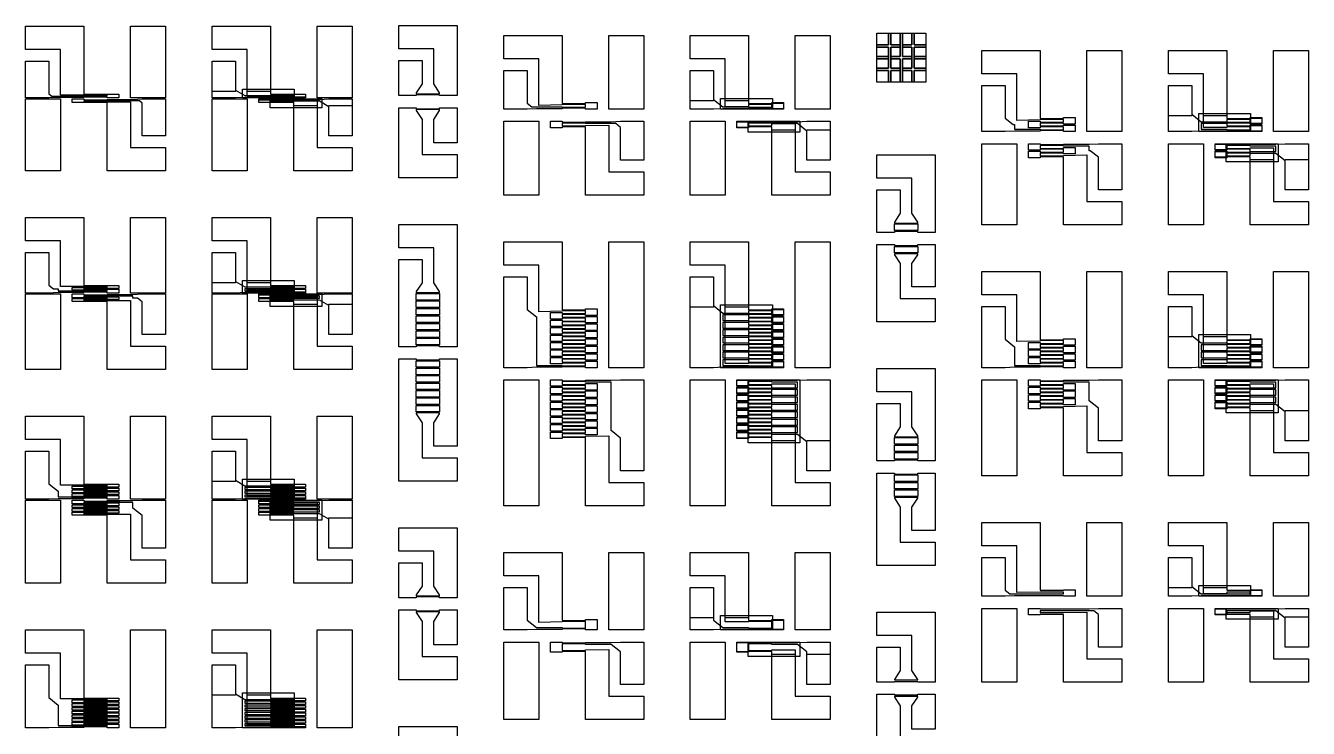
# Model space of a CAD drawing. Extents: x 34075 to 44925, y 3480 to 14722.
# Drawn here: x 39425 to 44925, y 11710 to 14722 of the extents above; entities that cross this region are included whole.
import ezdxf

# ---------------------------------------------------------------- set-up
doc = ezdxf.new("R2010")
doc.units = 0
for name, color, linetype in [('L1D0', 1, 'CONTINUOUS'), ('L2D0', 2, 'CONTINUOUS'), ('L3D0', 3, 'CONTINUOUS')]:
    doc.layers.add(name, color=color, linetype=linetype)

msp = doc.modelspace()

# ---------------------------------------------------------------- linework, layer by layer
at = {"layer": 'L1D0'}
for points in [[(39875, 14412), (39875, 14720), (40025, 14720), (40025, 14412)], [(40577, 14416), (40577, 14420), (40575, 14422), (40575, 14424), (40475, 14424), (40475, 14420), (40375, 14420), (40375, 14620), (40225, 14620), (40225, 14720), (40475, 14720), (40475, 14428), (40625, 14428), (40625, 14416)], [(40675, 14412), (40675, 14720), (40825, 14720), (40825, 14412)], [(43135, 14640), (43135, 14690), (43175, 14690), (43175, 14640)], [(43185, 14640), (43185, 14690), (43225, 14690), (43225, 14640)], [(41925, 14364), (41925, 14680), (42075, 14680), (42075, 14364)], [(42627, 14366), (42627, 14380), (42625, 14382), (42625, 14384), (42525, 14384), (42525, 14374), (42425, 14374), (42425, 14580), (42275, 14580), (42275, 14680), (42525, 14680), (42525, 14388), (42625, 14388), (42625, 14390), (42675, 14390), (42675, 14366)], [(42725, 14364), (42725, 14680), (42875, 14680), (42875, 14364)], [(43075, 14590), (43075, 14630), (43125, 14630), (43125, 14590)], [(43135, 14590), (43135, 14630), (43175, 14630), (43175, 14590)], [(43185, 14590), (43185, 14630), (43225, 14630), (43225, 14590)], [(43235, 14590), (43235, 14630), (43285, 14630), (43285, 14590)], [(43075, 14540), (43075, 14580), (43125, 14580), (43125, 14540)], [(43135, 14540), (43135, 14580), (43175, 14580), (43175, 14540)], [(43185, 14540), (43185, 14580), (43225, 14580), (43225, 14540)], [(43235, 14540), (43235, 14580), (43285, 14580), (43285, 14540)], [(43975, 14268), (43975, 14616), (44125, 14616), (44125, 14268)], [(44677, 14270), (44677, 14284), (44675, 14286), (44675, 14288), (44575, 14288), (44575, 14286), (44475, 14286), (44475, 14516), (44325, 14516), (44325, 14616), (44575, 14616), (44575, 14324), (44675, 14324), (44675, 14326), (44725, 14326), (44725, 14302), (44677, 14302), (44677, 14316), (44675, 14318), (44675, 14320), (44575, 14320), (44575, 14292), (44675, 14292), (44675, 14294), (44725, 14294), (44725, 14270)], [(44775, 14268), (44775, 14616), (44925, 14616), (44925, 14268)], [(40225, 14440), (40225, 14570), (40325, 14570), (40325, 14440)], [(42275, 14400), (42275, 14530), (42375, 14530), (42375, 14400)], [(43135, 14480), (43135, 14530), (43175, 14530), (43175, 14480)], [(43185, 14480), (43185, 14530), (43225, 14530), (43225, 14480)], [(44325, 14336), (44325, 14466), (44425, 14466), (44425, 14336)], [(39425, 14100), (39425, 14408), (39575, 14408), (39575, 14100)], [(40225, 14100), (40225, 14408), (40375, 14408), (40375, 14100)], [(40575, 14100), (40575, 14392), (40425, 14392), (40425, 14404), (40473, 14404), (40473, 14400), (40475, 14398), (40475, 14396), (40575, 14396), (40575, 14400), (40675, 14400), (40675, 14200), (40825, 14200), (40825, 14100)], [(40725, 14250), (40725, 14380), (40825, 14380), (40825, 14250)], [(41475, 13996), (41475, 14312), (41625, 14312), (41625, 13996)], [(42275, 13996), (42275, 14312), (42425, 14312), (42425, 13996)], [(42625, 13996), (42625, 14288), (42525, 14288), (42525, 14286), (42475, 14286), (42475, 14310), (42523, 14310), (42523, 14296), (42525, 14294), (42525, 14292), (42625, 14292), (42625, 14302), (42725, 14302), (42725, 14096), (42875, 14096), (42875, 13996)], [(42775, 14146), (42775, 14276), (42875, 14276), (42875, 14146)], [(43525, 13868), (43525, 14216), (43675, 14216), (43675, 13868)], [(44325, 13868), (44325, 14216), (44475, 14216), (44475, 13868)], [(44675, 13868), (44675, 14160), (44575, 14160), (44575, 14158), (44525, 14158), (44525, 14182), (44573, 14182), (44573, 14168), (44575, 14166), (44575, 14164), (44675, 14164), (44675, 14192), (44575, 14192), (44575, 14190), (44525, 14190), (44525, 14214), (44573, 14214), (44573, 14200), (44575, 14198), (44575, 14196), (44675, 14196), (44675, 14198), (44775, 14198), (44775, 13968), (44925, 13968), (44925, 13868)], [(44825, 14018), (44825, 14148), (44925, 14148), (44925, 14018)], [(39875, 13576), (39875, 13900), (40025, 13900), (40025, 13576)], [(40577, 13580), (40577, 13584), (40575, 13586), (40575, 13588), (40375, 13588), (40375, 13800), (40225, 13800), (40225, 13900), (40475, 13900), (40475, 13608), (40625, 13608), (40625, 13596), (40577, 13596), (40577, 13600), (40575, 13602), (40575, 13604), (40475, 13604), (40475, 13592), (40625, 13592), (40625, 13580)], [(40675, 13576), (40675, 13900), (40825, 13900), (40825, 13576)], [(40225, 13620), (40225, 13750), (40325, 13750), (40325, 13620)], [(41925, 13256), (41925, 13796), (42075, 13796), (42075, 13256)], [(42627, 13258), (42627, 13272), (42625, 13274), (42625, 13276), (42525, 13276), (42525, 13274), (42425, 13274), (42425, 13696), (42275, 13696), (42275, 13796), (42525, 13796), (42525, 13504), (42625, 13504), (42625, 13506), (42675, 13506), (42675, 13482), (42627, 13482), (42627, 13496), (42625, 13498), (42625, 13500), (42525, 13500), (42525, 13472), (42625, 13472), (42625, 13474), (42675, 13474), (42675, 13450), (42627, 13450), (42627, 13464), (42625, 13466), (42625, 13468), (42525, 13468), (42525, 13440), (42625, 13440), (42625, 13442), (42675, 13442), (42675, 13418), (42627, 13418), (42627, 13432), (42625, 13434), (42625, 13436), (42525, 13436), (42525, 13408), (42625, 13408), (42625, 13410), (42675, 13410), (42675, 13386), (42627, 13386), (42627, 13400), (42625, 13402), (42625, 13404), (42525, 13404), (42525, 13376), (42625, 13376), (42625, 13378), (42675, 13378), (42675, 13354), (42627, 13354), (42627, 13368), (42625, 13370), (42625, 13372), (42525, 13372), (42525, 13344), (42625, 13344), (42625, 13346), (42675, 13346), (42675, 13322), (42627, 13322), (42627, 13336), (42625, 13338), (42625, 13340), (42525, 13340), (42525, 13312), (42625, 13312), (42625, 13314), (42675, 13314), (42675, 13290), (42627, 13290), (42627, 13304), (42625, 13306), (42625, 13308), (42525, 13308), (42525, 13280), (42625, 13280), (42625, 13282), (42675, 13282), (42675, 13258)], [(42725, 13256), (42725, 13796), (42875, 13796), (42875, 13256)], [(42275, 13516), (42275, 13646), (42375, 13646), (42375, 13516)], [(43975, 13256), (43975, 13668), (44125, 13668), (44125, 13256)], [(44677, 13258), (44677, 13272), (44675, 13274), (44675, 13276), (44575, 13276), (44575, 13274), (44475, 13274), (44475, 13568), (44325, 13568), (44325, 13668), (44575, 13668), (44575, 13376), (44675, 13376), (44675, 13378), (44725, 13378), (44725, 13354), (44677, 13354), (44677, 13368), (44675, 13370), (44675, 13372), (44575, 13372), (44575, 13344), (44675, 13344), (44675, 13346), (44725, 13346), (44725, 13322), (44677, 13322), (44677, 13336), (44675, 13338), (44675, 13340), (44575, 13340), (44575, 13312), (44675, 13312), (44675, 13314), (44725, 13314), (44725, 13290), (44677, 13290), (44677, 13304), (44675, 13306), (44675, 13308), (44575, 13308), (44575, 13280), (44675, 13280), (44675, 13282), (44725, 13282), (44725, 13258)], [(44775, 13256), (44775, 13668), (44925, 13668), (44925, 13256)], [(39425, 13248), (39425, 13572), (39575, 13572), (39575, 13248)], [(40225, 13248), (40225, 13572), (40375, 13572), (40375, 13248)], [(40575, 13248), (40575, 13540), (40425, 13540), (40425, 13552), (40473, 13552), (40473, 13548), (40475, 13546), (40475, 13544), (40575, 13544), (40575, 13556), (40425, 13556), (40425, 13568), (40473, 13568), (40473, 13564), (40475, 13562), (40475, 13560), (40675, 13560), (40675, 13348), (40825, 13348), (40825, 13248)], [(40725, 13398), (40725, 13528), (40825, 13528), (40825, 13398)], [(44325, 13388), (44325, 13518), (44425, 13518), (44425, 13388)], [(41475, 12664), (41475, 13204), (41625, 13204), (41625, 12664)], [(42275, 12664), (42275, 13204), (42425, 13204), (42425, 12664)], [(42625, 12664), (42625, 12956), (42525, 12956), (42525, 12954), (42475, 12954), (42475, 12978), (42523, 12978), (42523, 12964), (42525, 12962), (42525, 12960), (42625, 12960), (42625, 12988), (42525, 12988), (42525, 12986), (42475, 12986), (42475, 13010), (42523, 13010), (42523, 12996), (42525, 12994), (42525, 12992), (42625, 12992), (42625, 13020), (42525, 13020), (42525, 13018), (42475, 13018), (42475, 13042), (42523, 13042), (42523, 13028), (42525, 13026), (42525, 13024), (42625, 13024), (42625, 13052), (42525, 13052), (42525, 13050), (42475, 13050), (42475, 13074), (42523, 13074), (42523, 13060), (42525, 13058), (42525, 13056), (42625, 13056), (42625, 13084), (42525, 13084), (42525, 13082), (42475, 13082), (42475, 13106), (42523, 13106), (42523, 13092), (42525, 13090), (42525, 13088), (42625, 13088), (42625, 13116), (42525, 13116), (42525, 13114), (42475, 13114), (42475, 13138), (42523, 13138), (42523, 13124), (42525, 13122), (42525, 13120), (42625, 13120), (42625, 13148), (42525, 13148), (42525, 13146), (42475, 13146), (42475, 13170), (42523, 13170), (42523, 13156), (42525, 13154), (42525, 13152), (42625, 13152), (42625, 13180), (42525, 13180), (42525, 13178), (42475, 13178), (42475, 13202), (42523, 13202), (42523, 13188), (42525, 13186), (42525, 13184), (42625, 13184), (42625, 13186), (42725, 13186), (42725, 12764), (42875, 12764), (42875, 12664)], [(43525, 12792), (43525, 13204), (43675, 13204), (43675, 12792)], [(44325, 12792), (44325, 13204), (44475, 13204), (44475, 12792)], [(44675, 12792), (44675, 13084), (44575, 13084), (44575, 13082), (44525, 13082), (44525, 13106), (44573, 13106), (44573, 13092), (44575, 13090), (44575, 13088), (44675, 13088), (44675, 13116), (44575, 13116), (44575, 13114), (44525, 13114), (44525, 13138), (44573, 13138), (44573, 13124), (44575, 13122), (44575, 13120), (44675, 13120), (44675, 13148), (44575, 13148), (44575, 13146), (44525, 13146), (44525, 13170), (44573, 13170), (44573, 13156), (44575, 13154), (44575, 13152), (44675, 13152), (44675, 13180), (44575, 13180), (44575, 13178), (44525, 13178), (44525, 13202), (44573, 13202), (44573, 13188), (44575, 13186), (44575, 13184), (44675, 13184), (44675, 13186), (44775, 13186), (44775, 12892), (44925, 12892), (44925, 12792)], [(39875, 12692), (39875, 13048), (40025, 13048), (40025, 12692)], [(40577, 12696), (40577, 12700), (40575, 12702), (40575, 12704), (40375, 12704), (40375, 12948), (40225, 12948), (40225, 13048), (40475, 13048), (40475, 12756), (40625, 12756), (40625, 12744), (40577, 12744), (40577, 12748), (40575, 12750), (40575, 12752), (40475, 12752), (40475, 12740), (40625, 12740), (40625, 12728), (40577, 12728), (40577, 12732), (40575, 12734), (40575, 12736), (40475, 12736), (40475, 12724), (40625, 12724), (40625, 12712), (40577, 12712), (40577, 12716), (40575, 12718), (40575, 12720), (40475, 12720), (40475, 12708), (40625, 12708), (40625, 12696)], [(40675, 12692), (40675, 13048), (40825, 13048), (40825, 12692)], [(44825, 12942), (44825, 13072), (44925, 13072), (44925, 12942)], [(42775, 12814), (42775, 12944), (42875, 12944), (42875, 12814)], [(40225, 12768), (40225, 12898), (40325, 12898), (40325, 12768)], [(39425, 12332), (39425, 12688), (39575, 12688), (39575, 12332)], [(40225, 12332), (40225, 12688), (40375, 12688), (40375, 12332)], [(40575, 12332), (40575, 12624), (40425, 12624), (40425, 12636), (40473, 12636), (40473, 12632), (40475, 12630), (40475, 12628), (40575, 12628), (40575, 12640), (40425, 12640), (40425, 12652), (40473, 12652), (40473, 12648), (40475, 12646), (40475, 12644), (40575, 12644), (40575, 12656), (40425, 12656), (40425, 12668), (40473, 12668), (40473, 12664), (40475, 12662), (40475, 12660), (40575, 12660), (40575, 12672), (40425, 12672), (40425, 12684), (40473, 12684), (40473, 12680), (40475, 12678), (40475, 12676), (40675, 12676), (40675, 12432), (40825, 12432), (40825, 12332)], [(40725, 12482), (40725, 12612), (40825, 12612), (40825, 12482)], [(43975, 12276), (43975, 12592), (44125, 12592), (44125, 12276)], [(44677, 12278), (44677, 12292), (44675, 12294), (44575, 12294), (44575, 12286), (44475, 12286), (44475, 12492), (44325, 12492), (44325, 12592), (44575, 12592), (44575, 12302), (44725, 12302), (44725, 12278)], [(44775, 12276), (44775, 12592), (44925, 12592), (44925, 12276)], [(41925, 12132), (41925, 12464), (42075, 12464), (42075, 12132)], [(42627, 12134), (42627, 12164), (42625, 12166), (42625, 12168), (42525, 12168), (42525, 12166), (42425, 12166), (42425, 12364), (42275, 12364), (42275, 12464), (42525, 12464), (42525, 12172), (42625, 12172), (42625, 12174), (42675, 12174), (42675, 12134)], [(42725, 12132), (42725, 12464), (42875, 12464), (42875, 12132)], [(44325, 12312), (44325, 12442), (44425, 12442), (44425, 12312)], [(42275, 12184), (42275, 12314), (42375, 12314), (42375, 12184)], [(43525, 11908), (43525, 12224), (43675, 12224), (43675, 11908)], [(44325, 11908), (44325, 12224), (44475, 12224), (44475, 11908)], [(44675, 11908), (44675, 12198), (44525, 12198), (44525, 12222), (44573, 12222), (44573, 12208), (44575, 12206), (44675, 12206), (44675, 12214), (44775, 12214), (44775, 12008), (44925, 12008), (44925, 11908)], [(44825, 12058), (44825, 12188), (44925, 12188), (44925, 12058)], [(39875, 11712), (39875, 12132), (40025, 12132), (40025, 11712)], [(40577, 11716), (40577, 11720), (40575, 11722), (40575, 11724), (40375, 11724), (40375, 12032), (40225, 12032), (40225, 12132), (40475, 12132), (40475, 11840), (40625, 11840), (40625, 11828), (40577, 11828), (40577, 11832), (40575, 11834), (40575, 11836), (40475, 11836), (40475, 11824), (40625, 11824), (40625, 11812), (40577, 11812), (40577, 11816), (40575, 11818), (40575, 11820), (40475, 11820), (40475, 11808), (40625, 11808), (40625, 11796), (40577, 11796), (40577, 11800), (40575, 11802), (40575, 11804), (40475, 11804), (40475, 11792), (40625, 11792), (40625, 11780), (40577, 11780), (40577, 11784), (40575, 11786), (40575, 11788), (40475, 11788), (40475, 11776), (40625, 11776), (40625, 11764), (40577, 11764), (40577, 11768), (40575, 11770), (40575, 11772), (40475, 11772), (40475, 11760), (40625, 11760), (40625, 11748), (40577, 11748), (40577, 11752), (40575, 11754), (40575, 11756), (40475, 11756), (40475, 11744), (40625, 11744), (40625, 11732), (40577, 11732), (40577, 11736), (40575, 11738), (40575, 11740), (40475, 11740), (40475, 11728), (40625, 11728), (40625, 11716)], [(40675, 11712), (40675, 12132), (40825, 12132), (40825, 11712)], [(41475, 11748), (41475, 12080), (41625, 12080), (41625, 11748)], [(42275, 11748), (42275, 12080), (42425, 12080), (42425, 11748)], [(42625, 11748), (42625, 12040), (42525, 12040), (42525, 12038), (42475, 12038), (42475, 12078), (42523, 12078), (42523, 12048), (42525, 12046), (42525, 12044), (42625, 12044), (42625, 12046), (42725, 12046), (42725, 11848), (42875, 11848), (42875, 11748)], [(42775, 11898), (42775, 12028), (42875, 12028), (42875, 11898)], [(40225, 11852), (40225, 11982), (40325, 11982), (40325, 11852)]]:
    msp.add_lwpolyline(points, close=True, dxfattribs=at)
at = {"layer": 'L2D0'}
for points in [[(43075, 14640), (43075, 14690), (43125, 14690), (43125, 14640)], [(43175, 14480), (43175, 14580), (43135, 14580), (43135, 14590), (43175, 14590), (43175, 14690), (43185, 14690), (43185, 14590), (43225, 14590), (43225, 14580), (43185, 14580), (43185, 14480)], [(43235, 14640), (43235, 14690), (43285, 14690), (43285, 14640)], [(43075, 14580), (43075, 14590), (43125, 14590), (43125, 14580)], [(43235, 14580), (43235, 14590), (43285, 14590), (43285, 14580)], [(43075, 14480), (43075, 14530), (43125, 14530), (43125, 14480)], [(43235, 14480), (43235, 14530), (43285, 14530), (43285, 14480)], [(40355, 14412), (40355, 14450), (40577, 14450), (40577, 14412)], [(42405, 14364), (42405, 14410), (42627, 14410), (42627, 14364)], [(40473, 14370), (40473, 14408), (40695, 14408), (40695, 14370)], [(42523, 14266), (42523, 14312), (42745, 14312), (42745, 14266)], [(44455, 14268), (44455, 14346), (44677, 14346), (44677, 14268)], [(44573, 14138), (44573, 14216), (44795, 14216), (44795, 14138)], [(40355, 13576), (40355, 13630), (40577, 13630), (40577, 13576)], [(40473, 13518), (40473, 13572), (40695, 13572), (40695, 13518)], [(42405, 13256), (42405, 13526), (42627, 13526), (42627, 13256)], [(44455, 13256), (44455, 13398), (44677, 13398), (44677, 13256)], [(42523, 12934), (42523, 13204), (42745, 13204), (42745, 12934)], [(44573, 13062), (44573, 13204), (44795, 13204), (44795, 13062)], [(40355, 12692), (40355, 12778), (40577, 12778), (40577, 12692)], [(40473, 12602), (40473, 12688), (40695, 12688), (40695, 12602)], [(44455, 12276), (44455, 12322), (44677, 12322), (44677, 12276)], [(44573, 12178), (44573, 12224), (44795, 12224), (44795, 12178)], [(42405, 12132), (42405, 12194), (42627, 12194), (42627, 12132)], [(42523, 12018), (42523, 12080), (42745, 12080), (42745, 12018)], [(40355, 11712), (40355, 11862), (40577, 11862), (40577, 11712)]]:
    msp.add_lwpolyline(points, close=True, dxfattribs=at)
at = {"layer": 'L3D0'}
for points in [[(39425, 14412), (39425, 14570), (39525, 14570), (39525, 14430), (39537.5, 14420), (39775, 14420), (39775, 14424), (39575, 14424), (39575, 14620), (39425, 14620), (39425, 14720), (39675, 14720), (39675, 14428), (39825, 14428), (39825, 14412), (39775, 14412), (39775, 14416), (39675, 14416), (39675, 14414), (39565, 14414), (39525, 14412)], [(39875, 14412), (39875, 14720), (40025, 14720), (40025, 14412)], [(40375, 14440), (40375, 14620), (40225, 14620), (40225, 14720), (40475, 14720), (40475, 14440)], [(40675, 14412), (40675, 14720), (40825, 14720), (40825, 14412)], [(41025, 14422), (41025, 14572), (41125, 14572), (41125, 14472), (41100, 14434), (41100, 14430), (41200, 14430), (41200, 14434), (41175, 14472), (41175, 14622), (41025, 14622), (41025, 14722), (41275, 14722), (41275, 14422), (41200, 14422), (41200, 14426), (41100, 14426), (41100, 14422)], [(43125, 14480), (43125, 14530), (43075, 14530), (43075, 14540), (43125, 14540), (43125, 14630), (43075, 14630), (43075, 14640), (43125, 14640), (43125, 14690), (43135, 14690), (43135, 14640), (43175, 14640), (43175, 14630), (43135, 14630), (43135, 14540), (43175, 14540), (43175, 14530), (43135, 14530), (43135, 14480)], [(43225, 14480), (43225, 14530), (43185, 14530), (43185, 14540), (43225, 14540), (43225, 14630), (43185, 14630), (43185, 14640), (43225, 14640), (43225, 14690), (43235, 14690), (43235, 14640), (43285, 14640), (43285, 14630), (43235, 14630), (43235, 14540), (43285, 14540), (43285, 14530), (43235, 14530), (43235, 14480)], [(41475, 14364), (41475, 14530), (41575, 14530), (41575, 14390), (41595, 14374), (41725, 14374), (41725, 14372), (41825, 14372), (41825, 14384), (41725, 14384), (41725, 14382), (41625, 14380), (41625, 14580), (41475, 14580), (41475, 14680), (41725, 14680), (41725, 14388), (41825, 14388), (41825, 14392), (41875, 14392), (41875, 14364), (41825, 14364), (41825, 14368), (41725, 14368), (41725, 14366), (41615, 14366), (41575, 14364)], [(41925, 14364), (41925, 14680), (42075, 14680), (42075, 14364)], [(42425, 14400), (42425, 14580), (42275, 14580), (42275, 14680), (42525, 14680), (42525, 14400)], [(42725, 14364), (42725, 14680), (42875, 14680), (42875, 14364)], [(43525, 14268), (43525, 14466), (43625, 14466), (43625, 14326), (43660, 14298), (43665, 14298), (43665, 14278), (43775, 14278), (43775, 14276), (43875, 14276), (43875, 14288), (43775, 14288), (43775, 14284), (43725, 14284), (43725, 14312), (43775, 14312), (43775, 14308), (43875, 14308), (43875, 14320), (43775, 14320), (43775, 14318), (43675, 14316), (43675, 14516), (43525, 14516), (43525, 14616), (43775, 14616), (43775, 14324), (43875, 14324), (43875, 14328), (43925, 14328), (43925, 14300), (43875, 14300), (43875, 14304), (43775, 14304), (43775, 14292), (43875, 14292), (43875, 14296), (43925, 14296), (43925, 14268), (43875, 14268), (43875, 14272), (43775, 14272), (43775, 14270), (43665, 14270), (43625, 14268)], [(43975, 14268), (43975, 14616), (44125, 14616), (44125, 14268)], [(44475, 14336), (44475, 14516), (44325, 14516), (44325, 14616), (44575, 14616), (44575, 14336)], [(44775, 14268), (44775, 14616), (44925, 14616), (44925, 14268)], [(40225, 14412), (40225, 14570), (40325, 14570), (40325, 14446), (40365, 14422), (40475, 14422), (40475, 14420), (40575, 14420), (40575, 14428), (40625, 14428), (40625, 14412), (40575, 14412), (40575, 14416), (40475, 14416), (40475, 14414), (40365, 14414), (40325, 14412)], [(42275, 14364), (42275, 14530), (42375, 14530), (42375, 14406), (42415, 14374), (42525, 14374), (42525, 14372), (42625, 14372), (42625, 14392), (42675, 14392), (42675, 14364), (42625, 14364), (42625, 14368), (42525, 14368), (42525, 14366), (42415, 14366), (42375, 14364)], [(44325, 14268), (44325, 14466), (44425, 14466), (44425, 14342), (44465, 14310), (44575, 14310), (44575, 14308), (44675, 14308), (44675, 14328), (44725, 14328), (44725, 14300), (44675, 14300), (44675, 14304), (44575, 14304), (44575, 14302), (44465, 14302), (44465, 14278), (44575, 14278), (44575, 14276), (44675, 14276), (44675, 14296), (44725, 14296), (44725, 14268), (44675, 14268), (44675, 14272), (44575, 14272), (44575, 14270), (44465, 14270), (44425, 14268)], [(39425, 14100), (39425, 14408), (39575, 14408), (39575, 14100)], [(39775, 14100), (39775, 14392), (39625, 14392), (39625, 14408), (39675, 14408), (39675, 14404), (39775, 14404), (39775, 14406), (39885, 14406), (39925, 14408), (40025, 14408), (40025, 14250), (39925, 14250), (39925, 14390), (39912.5, 14400), (39675, 14400), (39675, 14396), (39875, 14396), (39875, 14200), (40025, 14200), (40025, 14100)], [(40225, 14100), (40225, 14408), (40375, 14408), (40375, 14100)], [(40725, 14250), (40725, 14374), (40685, 14398), (40575, 14398), (40575, 14400), (40475, 14400), (40475, 14392), (40425, 14392), (40425, 14408), (40475, 14408), (40475, 14404), (40575, 14404), (40575, 14406), (40685, 14406), (40725, 14408), (40825, 14408), (40825, 14250)], [(40575, 14100), (40575, 14380), (40675, 14380), (40675, 14200), (40825, 14200), (40825, 14100)], [(41025, 14070), (41025, 14370), (41100, 14370), (41100, 14366), (41200, 14366), (41200, 14370), (41275, 14370), (41275, 14220), (41175, 14220), (41175, 14320), (41200, 14358), (41200, 14362), (41100, 14362), (41100, 14358), (41125, 14320), (41125, 14170), (41275, 14170), (41275, 14070)], [(41475, 13996), (41475, 14312), (41625, 14312), (41625, 13996)], [(41825, 13996), (41825, 14288), (41725, 14288), (41725, 14284), (41675, 14284), (41675, 14312), (41725, 14312), (41725, 14308), (41825, 14308), (41825, 14310), (41935, 14310), (41975, 14312), (42075, 14312), (42075, 14146), (41975, 14146), (41975, 14286), (41955, 14302), (41825, 14302), (41825, 14304), (41725, 14304), (41725, 14292), (41825, 14292), (41825, 14294), (41925, 14296), (41925, 14096), (42075, 14096), (42075, 13996)], [(42275, 13996), (42275, 14312), (42425, 14312), (42425, 13996)], [(42775, 14146), (42775, 14270), (42735, 14302), (42625, 14302), (42625, 14304), (42525, 14304), (42525, 14284), (42475, 14284), (42475, 14312), (42525, 14312), (42525, 14308), (42625, 14308), (42625, 14310), (42735, 14310), (42775, 14312), (42875, 14312), (42875, 14146)], [(42625, 13996), (42625, 14276), (42725, 14276), (42725, 14096), (42875, 14096), (42875, 13996)], [(43525, 13868), (43525, 14216), (43675, 14216), (43675, 13868)], [(43875, 13868), (43875, 14160), (43775, 14160), (43775, 14156), (43725, 14156), (43725, 14184), (43775, 14184), (43775, 14180), (43875, 14180), (43875, 14192), (43775, 14192), (43775, 14188), (43725, 14188), (43725, 14216), (43775, 14216), (43775, 14212), (43875, 14212), (43875, 14214), (43985, 14214), (44025, 14216), (44125, 14216), (44125, 14018), (44025, 14018), (44025, 14158), (43990, 14186), (43985, 14186), (43985, 14206), (43875, 14206), (43875, 14208), (43775, 14208), (43775, 14196), (43875, 14196), (43875, 14200), (43925, 14200), (43925, 14172), (43875, 14172), (43875, 14176), (43775, 14176), (43775, 14164), (43875, 14164), (43875, 14166), (43975, 14168), (43975, 13968), (44125, 13968), (44125, 13868)], [(44325, 13868), (44325, 14216), (44475, 14216), (44475, 13868)], [(44825, 14018), (44825, 14142), (44785, 14174), (44675, 14174), (44675, 14176), (44575, 14176), (44575, 14156), (44525, 14156), (44525, 14184), (44575, 14184), (44575, 14180), (44675, 14180), (44675, 14182), (44785, 14182), (44785, 14206), (44675, 14206), (44675, 14208), (44575, 14208), (44575, 14188), (44525, 14188), (44525, 14216), (44575, 14216), (44575, 14212), (44675, 14212), (44675, 14214), (44785, 14214), (44825, 14216), (44925, 14216), (44925, 14018)], [(43075, 13836), (43075, 14018), (43175, 14018), (43175, 13918), (43150, 13880), (43150, 13876), (43250, 13876), (43250, 13880), (43225, 13918), (43225, 14068), (43075, 14068), (43075, 14168), (43325, 14168), (43325, 13836), (43250, 13836), (43250, 13840), (43150, 13840), (43150, 13836)], [(44675, 13868), (44675, 14148), (44775, 14148), (44775, 13968), (44925, 13968), (44925, 13868)], [(39425, 13576), (39425, 13750), (39525, 13750), (39525, 13610), (39545, 13594), (39565, 13594), (39565, 13586), (39621, 13586), (39621, 13584), (39775, 13584), (39775, 13588), (39625, 13588), (39625, 13600), (39775, 13600), (39775, 13604), (39575, 13604), (39575, 13800), (39425, 13800), (39425, 13900), (39675, 13900), (39675, 13608), (39825, 13608), (39825, 13596), (39675, 13596), (39675, 13592), (39825, 13592), (39825, 13576), (39775, 13576), (39775, 13580), (39675, 13580), (39675, 13578), (39565, 13578), (39525, 13576)], [(39875, 13576), (39875, 13900), (40025, 13900), (40025, 13576)], [(40375, 13620), (40375, 13800), (40225, 13800), (40225, 13900), (40475, 13900), (40475, 13620)], [(40675, 13576), (40675, 13900), (40825, 13900), (40825, 13576)], [(41025, 13346), (41025, 13720), (41125, 13720), (41125, 13620), (41100, 13582), (41100, 13578), (41200, 13578), (41200, 13582), (41175, 13620), (41175, 13770), (41025, 13770), (41025, 13870), (41275, 13870), (41275, 13346), (41200, 13346), (41200, 13350), (41100, 13350), (41100, 13346)], [(43150, 13844), (43150, 13872), (43250, 13872), (43250, 13844)], [(40225, 13576), (40225, 13750), (40325, 13750), (40325, 13626), (40365, 13602), (40475, 13602), (40475, 13600), (40575, 13600), (40575, 13608), (40625, 13608), (40625, 13596), (40475, 13596), (40475, 13594), (40365, 13594), (40365, 13586), (40475, 13586), (40475, 13584), (40575, 13584), (40575, 13592), (40625, 13592), (40625, 13576), (40575, 13576), (40575, 13580), (40475, 13580), (40475, 13578), (40365, 13578), (40325, 13576)], [(41475, 13256), (41475, 13646), (41575, 13646), (41575, 13506), (41615, 13474), (41615, 13266), (41725, 13266), (41725, 13264), (41825, 13264), (41825, 13276), (41725, 13276), (41725, 13272), (41675, 13272), (41675, 13300), (41725, 13300), (41725, 13296), (41825, 13296), (41825, 13308), (41725, 13308), (41725, 13304), (41675, 13304), (41675, 13332), (41725, 13332), (41725, 13328), (41825, 13328), (41825, 13340), (41725, 13340), (41725, 13336), (41675, 13336), (41675, 13364), (41725, 13364), (41725, 13360), (41825, 13360), (41825, 13372), (41725, 13372), (41725, 13368), (41675, 13368), (41675, 13396), (41725, 13396), (41725, 13392), (41825, 13392), (41825, 13404), (41725, 13404), (41725, 13400), (41675, 13400), (41675, 13428), (41725, 13428), (41725, 13424), (41825, 13424), (41825, 13436), (41725, 13436), (41725, 13432), (41675, 13432), (41675, 13460), (41725, 13460), (41725, 13456), (41825, 13456), (41825, 13468), (41725, 13468), (41725, 13464), (41675, 13464), (41675, 13492), (41725, 13492), (41725, 13488), (41825, 13488), (41825, 13500), (41725, 13500), (41725, 13498), (41625, 13496), (41625, 13696), (41475, 13696), (41475, 13796), (41725, 13796), (41725, 13504), (41825, 13504), (41825, 13508), (41875, 13508), (41875, 13480), (41825, 13480), (41825, 13484), (41725, 13484), (41725, 13472), (41825, 13472), (41825, 13476), (41875, 13476), (41875, 13448), (41825, 13448), (41825, 13452), (41725, 13452), (41725, 13440), (41825, 13440), (41825, 13444), (41875, 13444), (41875, 13416), (41825, 13416), (41825, 13420), (41725, 13420), (41725, 13408), (41825, 13408), (41825, 13412), (41875, 13412), (41875, 13384), (41825, 13384), (41825, 13388), (41725, 13388), (41725, 13376), (41825, 13376), (41825, 13380), (41875, 13380), (41875, 13352), (41825, 13352), (41825, 13356), (41725, 13356), (41725, 13344), (41825, 13344), (41825, 13348), (41875, 13348), (41875, 13320), (41825, 13320), (41825, 13324), (41725, 13324), (41725, 13312), (41825, 13312), (41825, 13316), (41875, 13316), (41875, 13288), (41825, 13288), (41825, 13292), (41725, 13292), (41725, 13280), (41825, 13280), (41825, 13284), (41875, 13284), (41875, 13256), (41825, 13256), (41825, 13260), (41725, 13260), (41725, 13258), (41615, 13258), (41575, 13256)], [(41925, 13256), (41925, 13796), (42075, 13796), (42075, 13256)], [(42425, 13516), (42425, 13696), (42275, 13696), (42275, 13796), (42525, 13796), (42525, 13516)], [(42725, 13256), (42725, 13796), (42875, 13796), (42875, 13256)], [(43075, 13452), (43075, 13784), (43150, 13784), (43150, 13780), (43250, 13780), (43250, 13784), (43325, 13784), (43325, 13602), (43225, 13602), (43225, 13702), (43250, 13740), (43250, 13744), (43150, 13744), (43150, 13740), (43175, 13702), (43175, 13552), (43325, 13552), (43325, 13452)], [(43150, 13748), (43150, 13776), (43250, 13776), (43250, 13748)], [(42275, 13256), (42275, 13646), (42375, 13646), (42375, 13522), (42415, 13490), (42525, 13490), (42525, 13488), (42625, 13488), (42625, 13508), (42675, 13508), (42675, 13480), (42625, 13480), (42625, 13484), (42525, 13484), (42525, 13482), (42415, 13482), (42415, 13458), (42525, 13458), (42525, 13456), (42625, 13456), (42625, 13476), (42675, 13476), (42675, 13448), (42625, 13448), (42625, 13452), (42525, 13452), (42525, 13450), (42415, 13450), (42415, 13426), (42525, 13426), (42525, 13424), (42625, 13424), (42625, 13444), (42675, 13444), (42675, 13416), (42625, 13416), (42625, 13420), (42525, 13420), (42525, 13418), (42415, 13418), (42415, 13394), (42525, 13394), (42525, 13392), (42625, 13392), (42625, 13412), (42675, 13412), (42675, 13384), (42625, 13384), (42625, 13388), (42525, 13388), (42525, 13386), (42415, 13386), (42415, 13362), (42525, 13362), (42525, 13360), (42625, 13360), (42625, 13380), (42675, 13380), (42675, 13352), (42625, 13352), (42625, 13356), (42525, 13356), (42525, 13354), (42415, 13354), (42415, 13330), (42525, 13330), (42525, 13328), (42625, 13328), (42625, 13348), (42675, 13348), (42675, 13320), (42625, 13320), (42625, 13324), (42525, 13324), (42525, 13322), (42415, 13322), (42415, 13298), (42525, 13298), (42525, 13296), (42625, 13296), (42625, 13316), (42675, 13316), (42675, 13288), (42625, 13288), (42625, 13292), (42525, 13292), (42525, 13290), (42415, 13290), (42415, 13266), (42525, 13266), (42525, 13264), (42625, 13264), (42625, 13284), (42675, 13284), (42675, 13256), (42625, 13256), (42625, 13260), (42525, 13260), (42525, 13258), (42415, 13258), (42375, 13256)], [(43525, 13256), (43525, 13518), (43625, 13518), (43625, 13378), (43665, 13346), (43665, 13266), (43775, 13266), (43775, 13264), (43875, 13264), (43875, 13276), (43775, 13276), (43775, 13272), (43725, 13272), (43725, 13300), (43775, 13300), (43775, 13296), (43875, 13296), (43875, 13308), (43775, 13308), (43775, 13304), (43725, 13304), (43725, 13332), (43775, 13332), (43775, 13328), (43875, 13328), (43875, 13340), (43775, 13340), (43775, 13336), (43725, 13336), (43725, 13364), (43775, 13364), (43775, 13360), (43875, 13360), (43875, 13372), (43775, 13372), (43775, 13370), (43675, 13368), (43675, 13568), (43525, 13568), (43525, 13668), (43775, 13668), (43775, 13376), (43875, 13376), (43875, 13380), (43925, 13380), (43925, 13352), (43875, 13352), (43875, 13356), (43775, 13356), (43775, 13344), (43875, 13344), (43875, 13348), (43925, 13348), (43925, 13320), (43875, 13320), (43875, 13324), (43775, 13324), (43775, 13312), (43875, 13312), (43875, 13316), (43925, 13316), (43925, 13288), (43875, 13288), (43875, 13292), (43775, 13292), (43775, 13280), (43875, 13280), (43875, 13284), (43925, 13284), (43925, 13256), (43875, 13256), (43875, 13260), (43775, 13260), (43775, 13258), (43665, 13258), (43625, 13256)], [(43975, 13256), (43975, 13668), (44125, 13668), (44125, 13256)], [(44475, 13388), (44475, 13568), (44325, 13568), (44325, 13668), (44575, 13668), (44575, 13388)], [(44775, 13256), (44775, 13668), (44925, 13668), (44925, 13256)], [(39425, 13248), (39425, 13572), (39575, 13572), (39575, 13248)], [(39775, 13248), (39775, 13540), (39625, 13540), (39625, 13552), (39775, 13552), (39775, 13556), (39625, 13556), (39625, 13572), (39675, 13572), (39675, 13568), (39775, 13568), (39775, 13570), (39885, 13570), (39925, 13572), (40025, 13572), (40025, 13398), (39925, 13398), (39925, 13538), (39905, 13554), (39885, 13554), (39885, 13562), (39829, 13562), (39829, 13564), (39675, 13564), (39675, 13560), (39825, 13560), (39825, 13548), (39675, 13548), (39675, 13544), (39875, 13544), (39875, 13348), (40025, 13348), (40025, 13248)], [(40225, 13248), (40225, 13572), (40375, 13572), (40375, 13248)], [(40725, 13398), (40725, 13522), (40685, 13546), (40575, 13546), (40575, 13548), (40475, 13548), (40475, 13540), (40425, 13540), (40425, 13552), (40575, 13552), (40575, 13554), (40685, 13554), (40685, 13562), (40575, 13562), (40575, 13564), (40475, 13564), (40475, 13556), (40425, 13556), (40425, 13572), (40475, 13572), (40475, 13568), (40575, 13568), (40575, 13570), (40685, 13570), (40725, 13572), (40825, 13572), (40825, 13398)], [(41100, 13546), (41100, 13574), (41200, 13574), (41200, 13546)], [(41100, 13514), (41100, 13542), (41200, 13542), (41200, 13514)], [(40575, 13248), (40575, 13528), (40675, 13528), (40675, 13348), (40825, 13348), (40825, 13248)], [(41100, 13482), (41100, 13510), (41200, 13510), (41200, 13482)], [(41100, 13450), (41100, 13478), (41200, 13478), (41200, 13450)], [(44325, 13256), (44325, 13518), (44425, 13518), (44425, 13394), (44465, 13362), (44575, 13362), (44575, 13360), (44675, 13360), (44675, 13380), (44725, 13380), (44725, 13352), (44675, 13352), (44675, 13356), (44575, 13356), (44575, 13354), (44465, 13354), (44465, 13330), (44575, 13330), (44575, 13328), (44675, 13328), (44675, 13348), (44725, 13348), (44725, 13320), (44675, 13320), (44675, 13324), (44575, 13324), (44575, 13322), (44465, 13322), (44465, 13298), (44575, 13298), (44575, 13296), (44675, 13296), (44675, 13316), (44725, 13316), (44725, 13288), (44675, 13288), (44675, 13292), (44575, 13292), (44575, 13290), (44465, 13290), (44465, 13266), (44575, 13266), (44575, 13264), (44675, 13264), (44675, 13284), (44725, 13284), (44725, 13256), (44675, 13256), (44675, 13260), (44575, 13260), (44575, 13258), (44465, 13258), (44425, 13256)], [(41100, 13418), (41100, 13446), (41200, 13446), (41200, 13418)], [(41100, 13386), (41100, 13414), (41200, 13414), (41200, 13386)], [(41100, 13354), (41100, 13382), (41200, 13382), (41200, 13354)], [(41025, 12770), (41025, 13294), (41100, 13294), (41100, 13290), (41200, 13290), (41200, 13294), (41275, 13294), (41275, 12920), (41175, 12920), (41175, 13020), (41200, 13058), (41200, 13062), (41100, 13062), (41100, 13058), (41125, 13020), (41125, 12870), (41275, 12870), (41275, 12770)], [(41100, 13258), (41100, 13286), (41200, 13286), (41200, 13258)], [(41100, 13226), (41100, 13254), (41200, 13254), (41200, 13226)], [(41100, 13194), (41100, 13222), (41200, 13222), (41200, 13194)], [(41475, 12664), (41475, 13204), (41625, 13204), (41625, 12664)], [(41825, 12664), (41825, 12956), (41725, 12956), (41725, 12952), (41675, 12952), (41675, 12980), (41725, 12980), (41725, 12976), (41825, 12976), (41825, 12988), (41725, 12988), (41725, 12984), (41675, 12984), (41675, 13012), (41725, 13012), (41725, 13008), (41825, 13008), (41825, 13020), (41725, 13020), (41725, 13016), (41675, 13016), (41675, 13044), (41725, 13044), (41725, 13040), (41825, 13040), (41825, 13052), (41725, 13052), (41725, 13048), (41675, 13048), (41675, 13076), (41725, 13076), (41725, 13072), (41825, 13072), (41825, 13084), (41725, 13084), (41725, 13080), (41675, 13080), (41675, 13108), (41725, 13108), (41725, 13104), (41825, 13104), (41825, 13116), (41725, 13116), (41725, 13112), (41675, 13112), (41675, 13140), (41725, 13140), (41725, 13136), (41825, 13136), (41825, 13148), (41725, 13148), (41725, 13144), (41675, 13144), (41675, 13172), (41725, 13172), (41725, 13168), (41825, 13168), (41825, 13180), (41725, 13180), (41725, 13176), (41675, 13176), (41675, 13204), (41725, 13204), (41725, 13200), (41825, 13200), (41825, 13202), (41935, 13202), (41975, 13204), (42075, 13204), (42075, 12814), (41975, 12814), (41975, 12954), (41935, 12986), (41935, 13194), (41825, 13194), (41825, 13196), (41725, 13196), (41725, 13184), (41825, 13184), (41825, 13188), (41875, 13188), (41875, 13160), (41825, 13160), (41825, 13164), (41725, 13164), (41725, 13152), (41825, 13152), (41825, 13156), (41875, 13156), (41875, 13128), (41825, 13128), (41825, 13132), (41725, 13132), (41725, 13120), (41825, 13120), (41825, 13124), (41875, 13124), (41875, 13096), (41825, 13096), (41825, 13100), (41725, 13100), (41725, 13088), (41825, 13088), (41825, 13092), (41875, 13092), (41875, 13064), (41825, 13064), (41825, 13068), (41725, 13068), (41725, 13056), (41825, 13056), (41825, 13060), (41875, 13060), (41875, 13032), (41825, 13032), (41825, 13036), (41725, 13036), (41725, 13024), (41825, 13024), (41825, 13028), (41875, 13028), (41875, 13000), (41825, 13000), (41825, 13004), (41725, 13004), (41725, 12992), (41825, 12992), (41825, 12996), (41875, 12996), (41875, 12968), (41825, 12968), (41825, 12972), (41725, 12972), (41725, 12960), (41825, 12960), (41825, 12962), (41925, 12964), (41925, 12764), (42075, 12764), (42075, 12664)], [(42275, 12664), (42275, 13204), (42425, 13204), (42425, 12664)], [(42775, 12814), (42775, 12938), (42735, 12970), (42625, 12970), (42625, 12972), (42525, 12972), (42525, 12952), (42475, 12952), (42475, 12980), (42525, 12980), (42525, 12976), (42625, 12976), (42625, 12978), (42735, 12978), (42735, 13002), (42625, 13002), (42625, 13004), (42525, 13004), (42525, 12984), (42475, 12984), (42475, 13012), (42525, 13012), (42525, 13008), (42625, 13008), (42625, 13010), (42735, 13010), (42735, 13034), (42625, 13034), (42625, 13036), (42525, 13036), (42525, 13016), (42475, 13016), (42475, 13044), (42525, 13044), (42525, 13040), (42625, 13040), (42625, 13042), (42735, 13042), (42735, 13066), (42625, 13066), (42625, 13068), (42525, 13068), (42525, 13048), (42475, 13048), (42475, 13076), (42525, 13076), (42525, 13072), (42625, 13072), (42625, 13074), (42735, 13074), (42735, 13098), (42625, 13098), (42625, 13100), (42525, 13100), (42525, 13080), (42475, 13080), (42475, 13108), (42525, 13108), (42525, 13104), (42625, 13104), (42625, 13106), (42735, 13106), (42735, 13130), (42625, 13130), (42625, 13132), (42525, 13132), (42525, 13112), (42475, 13112), (42475, 13140), (42525, 13140), (42525, 13136), (42625, 13136), (42625, 13138), (42735, 13138), (42735, 13162), (42625, 13162), (42625, 13164), (42525, 13164), (42525, 13144), (42475, 13144), (42475, 13172), (42525, 13172), (42525, 13168), (42625, 13168), (42625, 13170), (42735, 13170), (42735, 13194), (42625, 13194), (42625, 13196), (42525, 13196), (42525, 13176), (42475, 13176), (42475, 13204), (42525, 13204), (42525, 13200), (42625, 13200), (42625, 13202), (42735, 13202), (42775, 13204), (42875, 13204), (42875, 12814)], [(43075, 12856), (43075, 13102), (43175, 13102), (43175, 13002), (43150, 12964), (43150, 12960), (43250, 12960), (43250, 12964), (43225, 13002), (43225, 13152), (43075, 13152), (43075, 13252), (43325, 13252), (43325, 12856), (43250, 12856), (43250, 12860), (43150, 12860), (43150, 12856)], [(43525, 12792), (43525, 13204), (43675, 13204), (43675, 12792)], [(43875, 12792), (43875, 13084), (43775, 13084), (43775, 13080), (43725, 13080), (43725, 13108), (43775, 13108), (43775, 13104), (43875, 13104), (43875, 13116), (43775, 13116), (43775, 13112), (43725, 13112), (43725, 13140), (43775, 13140), (43775, 13136), (43875, 13136), (43875, 13148), (43775, 13148), (43775, 13144), (43725, 13144), (43725, 13172), (43775, 13172), (43775, 13168), (43875, 13168), (43875, 13180), (43775, 13180), (43775, 13176), (43725, 13176), (43725, 13204), (43775, 13204), (43775, 13200), (43875, 13200), (43875, 13202), (43985, 13202), (44025, 13204), (44125, 13204), (44125, 12942), (44025, 12942), (44025, 13082), (43985, 13114), (43985, 13194), (43875, 13194), (43875, 13196), (43775, 13196), (43775, 13184), (43875, 13184), (43875, 13188), (43925, 13188), (43925, 13160), (43875, 13160), (43875, 13164), (43775, 13164), (43775, 13152), (43875, 13152), (43875, 13156), (43925, 13156), (43925, 13128), (43875, 13128), (43875, 13132), (43775, 13132), (43775, 13120), (43875, 13120), (43875, 13124), (43925, 13124), (43925, 13096), (43875, 13096), (43875, 13100), (43775, 13100), (43775, 13088), (43875, 13088), (43875, 13090), (43975, 13092), (43975, 12892), (44125, 12892), (44125, 12792)], [(44325, 12792), (44325, 13204), (44475, 13204), (44475, 12792)], [(44825, 12942), (44825, 13066), (44785, 13098), (44675, 13098), (44675, 13100), (44575, 13100), (44575, 13080), (44525, 13080), (44525, 13108), (44575, 13108), (44575, 13104), (44675, 13104), (44675, 13106), (44785, 13106), (44785, 13130), (44675, 13130), (44675, 13132), (44575, 13132), (44575, 13112), (44525, 13112), (44525, 13140), (44575, 13140), (44575, 13136), (44675, 13136), (44675, 13138), (44785, 13138), (44785, 13162), (44675, 13162), (44675, 13164), (44575, 13164), (44575, 13144), (44525, 13144), (44525, 13172), (44575, 13172), (44575, 13168), (44675, 13168), (44675, 13170), (44785, 13170), (44785, 13194), (44675, 13194), (44675, 13196), (44575, 13196), (44575, 13176), (44525, 13176), (44525, 13204), (44575, 13204), (44575, 13200), (44675, 13200), (44675, 13202), (44785, 13202), (44825, 13204), (44925, 13204), (44925, 12942)], [(41100, 13162), (41100, 13190), (41200, 13190), (41200, 13162)], [(41100, 13130), (41100, 13158), (41200, 13158), (41200, 13130)], [(41100, 13098), (41100, 13126), (41200, 13126), (41200, 13098)], [(41100, 13066), (41100, 13094), (41200, 13094), (41200, 13066)], [(39425, 12692), (39425, 12898), (39525, 12898), (39525, 12758), (39565, 12726), (39565, 12702), (39621, 12702), (39621, 12700), (39775, 12700), (39775, 12704), (39625, 12704), (39625, 12716), (39775, 12716), (39775, 12720), (39625, 12720), (39625, 12732), (39775, 12732), (39775, 12736), (39625, 12736), (39625, 12748), (39775, 12748), (39775, 12752), (39575, 12752), (39575, 12948), (39425, 12948), (39425, 13048), (39675, 13048), (39675, 12756), (39825, 12756), (39825, 12744), (39675, 12744), (39675, 12740), (39825, 12740), (39825, 12728), (39675, 12728), (39675, 12724), (39825, 12724), (39825, 12712), (39675, 12712), (39675, 12708), (39825, 12708), (39825, 12692), (39775, 12692), (39775, 12696), (39675, 12696), (39675, 12694), (39565, 12694), (39525, 12692)], [(39875, 12692), (39875, 13048), (40025, 13048), (40025, 12692)], [(40375, 12768), (40375, 12948), (40225, 12948), (40225, 13048), (40475, 13048), (40475, 12768)], [(40675, 12692), (40675, 13048), (40825, 13048), (40825, 12692)], [(44675, 12792), (44675, 13072), (44775, 13072), (44775, 12892), (44925, 12892), (44925, 12792)], [(42625, 12664), (42625, 12944), (42725, 12944), (42725, 12764), (42875, 12764), (42875, 12664)], [(43150, 12928), (43150, 12956), (43250, 12956), (43250, 12928)], [(40225, 12692), (40225, 12898), (40325, 12898), (40325, 12774), (40365, 12750), (40475, 12750), (40475, 12748), (40575, 12748), (40575, 12756), (40625, 12756), (40625, 12744), (40475, 12744), (40475, 12742), (40365, 12742), (40365, 12734), (40475, 12734), (40475, 12732), (40575, 12732), (40575, 12740), (40625, 12740), (40625, 12728), (40475, 12728), (40475, 12726), (40365, 12726), (40365, 12718), (40475, 12718), (40475, 12716), (40575, 12716), (40575, 12724), (40625, 12724), (40625, 12712), (40475, 12712), (40475, 12710), (40365, 12710), (40365, 12702), (40475, 12702), (40475, 12700), (40575, 12700), (40575, 12708), (40625, 12708), (40625, 12692), (40575, 12692), (40575, 12696), (40475, 12696), (40475, 12694), (40365, 12694), (40325, 12692)], [(43150, 12896), (43150, 12924), (43250, 12924), (43250, 12896)], [(43150, 12864), (43150, 12892), (43250, 12892), (43250, 12864)], [(43075, 12408), (43075, 12804), (43150, 12804), (43150, 12800), (43250, 12800), (43250, 12804), (43325, 12804), (43325, 12558), (43225, 12558), (43225, 12658), (43250, 12696), (43250, 12700), (43150, 12700), (43150, 12696), (43175, 12658), (43175, 12508), (43325, 12508), (43325, 12408)], [(43150, 12768), (43150, 12796), (43250, 12796), (43250, 12768)], [(43150, 12736), (43150, 12764), (43250, 12764), (43250, 12736)], [(43150, 12704), (43150, 12732), (43250, 12732), (43250, 12704)], [(39425, 12332), (39425, 12688), (39575, 12688), (39575, 12332)], [(39775, 12332), (39775, 12624), (39625, 12624), (39625, 12636), (39775, 12636), (39775, 12640), (39625, 12640), (39625, 12652), (39775, 12652), (39775, 12656), (39625, 12656), (39625, 12668), (39775, 12668), (39775, 12672), (39625, 12672), (39625, 12688), (39675, 12688), (39675, 12684), (39775, 12684), (39775, 12686), (39885, 12686), (39925, 12688), (40025, 12688), (40025, 12482), (39925, 12482), (39925, 12622), (39885, 12654), (39885, 12678), (39829, 12678), (39829, 12680), (39675, 12680), (39675, 12676), (39825, 12676), (39825, 12664), (39675, 12664), (39675, 12660), (39825, 12660), (39825, 12648), (39675, 12648), (39675, 12644), (39825, 12644), (39825, 12632), (39675, 12632), (39675, 12628), (39875, 12628), (39875, 12432), (40025, 12432), (40025, 12332)], [(40225, 12332), (40225, 12688), (40375, 12688), (40375, 12332)], [(40725, 12482), (40725, 12606), (40685, 12630), (40575, 12630), (40575, 12632), (40475, 12632), (40475, 12624), (40425, 12624), (40425, 12636), (40575, 12636), (40575, 12638), (40685, 12638), (40685, 12646), (40575, 12646), (40575, 12648), (40475, 12648), (40475, 12640), (40425, 12640), (40425, 12652), (40575, 12652), (40575, 12654), (40685, 12654), (40685, 12662), (40575, 12662), (40575, 12664), (40475, 12664), (40475, 12656), (40425, 12656), (40425, 12668), (40575, 12668), (40575, 12670), (40685, 12670), (40685, 12678), (40575, 12678), (40575, 12680), (40475, 12680), (40475, 12672), (40425, 12672), (40425, 12688), (40475, 12688), (40475, 12684), (40575, 12684), (40575, 12686), (40685, 12686), (40725, 12688), (40825, 12688), (40825, 12482)], [(40575, 12332), (40575, 12612), (40675, 12612), (40675, 12432), (40825, 12432), (40825, 12332)], [(41025, 12270), (41025, 12420), (41125, 12420), (41125, 12320), (41100, 12282), (41100, 12278), (41200, 12278), (41200, 12282), (41175, 12320), (41175, 12470), (41025, 12470), (41025, 12570), (41275, 12570), (41275, 12270), (41200, 12270), (41200, 12274), (41100, 12274), (41100, 12270)], [(43525, 12276), (43525, 12442), (43625, 12442), (43625, 12302), (43645, 12286), (43875, 12286), (43875, 12294), (43775, 12294), (43675, 12292), (43675, 12492), (43525, 12492), (43525, 12592), (43775, 12592), (43775, 12302), (43875, 12302), (43875, 12304), (43925, 12304), (43925, 12276), (43875, 12276), (43875, 12278), (43665, 12278), (43625, 12276)], [(43975, 12276), (43975, 12592), (44125, 12592), (44125, 12276)], [(44475, 12312), (44475, 12492), (44325, 12492), (44325, 12592), (44575, 12592), (44575, 12312)], [(44775, 12276), (44775, 12592), (44925, 12592), (44925, 12276)], [(41475, 12132), (41475, 12314), (41575, 12314), (41575, 12174), (41615, 12142), (41725, 12142), (41725, 12140), (41825, 12140), (41825, 12168), (41725, 12168), (41725, 12166), (41625, 12164), (41625, 12364), (41475, 12364), (41475, 12464), (41725, 12464), (41725, 12172), (41825, 12172), (41825, 12176), (41875, 12176), (41875, 12132), (41825, 12132), (41825, 12136), (41725, 12136), (41725, 12134), (41615, 12134), (41575, 12132)], [(41925, 12132), (41925, 12464), (42075, 12464), (42075, 12132)], [(42425, 12184), (42425, 12364), (42275, 12364), (42275, 12464), (42525, 12464), (42525, 12184)], [(42725, 12132), (42725, 12464), (42875, 12464), (42875, 12132)], [(44325, 12276), (44325, 12442), (44425, 12442), (44425, 12318), (44465, 12286), (44675, 12286), (44675, 12304), (44725, 12304), (44725, 12276), (44675, 12276), (44675, 12278), (44465, 12278), (44425, 12276)], [(42275, 12132), (42275, 12314), (42375, 12314), (42375, 12174), (42415, 12142), (42525, 12142), (42525, 12140), (42625, 12140), (42625, 12176), (42675, 12176), (42675, 12132), (42625, 12132), (42625, 12136), (42525, 12136), (42525, 12134), (42415, 12134), (42375, 12132)], [(41025, 11918), (41025, 12218), (41100, 12218), (41100, 12214), (41200, 12214), (41200, 12218), (41275, 12218), (41275, 12068), (41175, 12068), (41175, 12168), (41200, 12206), (41200, 12210), (41100, 12210), (41100, 12206), (41125, 12168), (41125, 12018), (41275, 12018), (41275, 11918)], [(43525, 11908), (43525, 12224), (43675, 12224), (43675, 11908)], [(43875, 11908), (43875, 12198), (43775, 12198), (43775, 12196), (43725, 12196), (43725, 12224), (43775, 12224), (43775, 12222), (43985, 12222), (44025, 12224), (44125, 12224), (44125, 12058), (44025, 12058), (44025, 12198), (44005, 12214), (43775, 12214), (43775, 12206), (43875, 12206), (43975, 12208), (43975, 12008), (44125, 12008), (44125, 11908)], [(44325, 11908), (44325, 12224), (44475, 12224), (44475, 11908)], [(44825, 12058), (44825, 12182), (44785, 12214), (44575, 12214), (44575, 12196), (44525, 12196), (44525, 12224), (44575, 12224), (44575, 12222), (44785, 12222), (44825, 12224), (44925, 12224), (44925, 12058)], [(43075, 11908), (43075, 12058), (43175, 12058), (43175, 11958), (43150, 11920), (43150, 11918), (43250, 11918), (43250, 11920), (43225, 11958), (43225, 12108), (43075, 12108), (43075, 12208), (43325, 12208), (43325, 11908), (43250, 11908), (43250, 11910), (43150, 11910), (43150, 11908)], [(44675, 11908), (44675, 12188), (44775, 12188), (44775, 12008), (44925, 12008), (44925, 11908)], [(39425, 11712), (39425, 11982), (39525, 11982), (39525, 11842), (39565, 11810), (39565, 11722), (39621, 11722), (39621, 11720), (39775, 11720), (39775, 11724), (39625, 11724), (39625, 11736), (39775, 11736), (39775, 11740), (39625, 11740), (39625, 11752), (39775, 11752), (39775, 11756), (39625, 11756), (39625, 11768), (39775, 11768), (39775, 11772), (39625, 11772), (39625, 11784), (39775, 11784), (39775, 11788), (39625, 11788), (39625, 11800), (39775, 11800), (39775, 11804), (39625, 11804), (39625, 11816), (39775, 11816), (39775, 11820), (39625, 11820), (39625, 11832), (39775, 11832), (39775, 11836), (39575, 11836), (39575, 12032), (39425, 12032), (39425, 12132), (39675, 12132), (39675, 11840), (39825, 11840), (39825, 11828), (39675, 11828), (39675, 11824), (39825, 11824), (39825, 11812), (39675, 11812), (39675, 11808), (39825, 11808), (39825, 11796), (39675, 11796), (39675, 11792), (39825, 11792), (39825, 11780), (39675, 11780), (39675, 11776), (39825, 11776), (39825, 11764), (39675, 11764), (39675, 11760), (39825, 11760), (39825, 11748), (39675, 11748), (39675, 11744), (39825, 11744), (39825, 11732), (39675, 11732), (39675, 11728), (39825, 11728), (39825, 11712), (39775, 11712), (39775, 11716), (39675, 11716), (39675, 11714), (39565, 11714), (39525, 11712)], [(39875, 11712), (39875, 12132), (40025, 12132), (40025, 11712)], [(40375, 11852), (40375, 12032), (40225, 12032), (40225, 12132), (40475, 12132), (40475, 11852)], [(40675, 11712), (40675, 12132), (40825, 12132), (40825, 11712)], [(41475, 11748), (41475, 12080), (41625, 12080), (41625, 11748)], [(41825, 11748), (41825, 12040), (41725, 12040), (41725, 12036), (41675, 12036), (41675, 12080), (41725, 12080), (41725, 12076), (41825, 12076), (41825, 12078), (41935, 12078), (41975, 12080), (42075, 12080), (42075, 11898), (41975, 11898), (41975, 12038), (41935, 12070), (41825, 12070), (41825, 12072), (41725, 12072), (41725, 12044), (41825, 12044), (41825, 12046), (41925, 12048), (41925, 11848), (42075, 11848), (42075, 11748)], [(42275, 11748), (42275, 12080), (42425, 12080), (42425, 11748)], [(42775, 11898), (42775, 12038), (42735, 12070), (42625, 12070), (42625, 12072), (42525, 12072), (42525, 12036), (42475, 12036), (42475, 12080), (42525, 12080), (42525, 12076), (42625, 12076), (42625, 12078), (42735, 12078), (42775, 12080), (42875, 12080), (42875, 11898)], [(42625, 11748), (42625, 12028), (42725, 12028), (42725, 11848), (42875, 11848), (42875, 11748)], [(40225, 11712), (40225, 11982), (40325, 11982), (40325, 11858), (40365, 11834), (40475, 11834), (40475, 11832), (40575, 11832), (40575, 11840), (40625, 11840), (40625, 11828), (40475, 11828), (40475, 11826), (40365, 11826), (40365, 11818), (40475, 11818), (40475, 11816), (40575, 11816), (40575, 11824), (40625, 11824), (40625, 11812), (40475, 11812), (40475, 11810), (40365, 11810), (40365, 11802), (40475, 11802), (40475, 11800), (40575, 11800), (40575, 11808), (40625, 11808), (40625, 11796), (40475, 11796), (40475, 11794), (40365, 11794), (40365, 11786), (40475, 11786), (40475, 11784), (40575, 11784), (40575, 11792), (40625, 11792), (40625, 11780), (40475, 11780), (40475, 11778), (40365, 11778), (40365, 11770), (40475, 11770), (40475, 11768), (40575, 11768), (40575, 11776), (40625, 11776), (40625, 11764), (40475, 11764), (40475, 11762), (40365, 11762), (40365, 11754), (40475, 11754), (40475, 11752), (40575, 11752), (40575, 11760), (40625, 11760), (40625, 11748), (40475, 11748), (40475, 11746), (40365, 11746), (40365, 11738), (40475, 11738), (40475, 11736), (40575, 11736), (40575, 11744), (40625, 11744), (40625, 11732), (40475, 11732), (40475, 11730), (40365, 11730), (40365, 11722), (40475, 11722), (40475, 11720), (40575, 11720), (40575, 11728), (40625, 11728), (40625, 11712), (40575, 11712), (40575, 11716), (40475, 11716), (40475, 11714), (40365, 11714), (40325, 11712)], [(43075, 11556), (43075, 11856), (43150, 11856), (43150, 11854), (43250, 11854), (43250, 11856), (43325, 11856), (43325, 11706), (43225, 11706), (43225, 11806), (43250, 11844), (43250, 11846), (43150, 11846), (43150, 11844), (43175, 11806), (43175, 11656), (43325, 11656), (43325, 11556)], [(41025, 11354), (41025, 11568), (41125, 11568), (41125, 11468), (41100, 11430), (41100, 11426), (41200, 11426), (41200, 11430), (41175, 11468), (41175, 11618), (41025, 11618), (41025, 11718), (41275, 11718), (41275, 11354), (41200, 11354), (41200, 11358), (41100, 11358), (41100, 11354)]]:
    msp.add_lwpolyline(points, close=True, dxfattribs=at)

doc.saveas('drawing.dxf')
